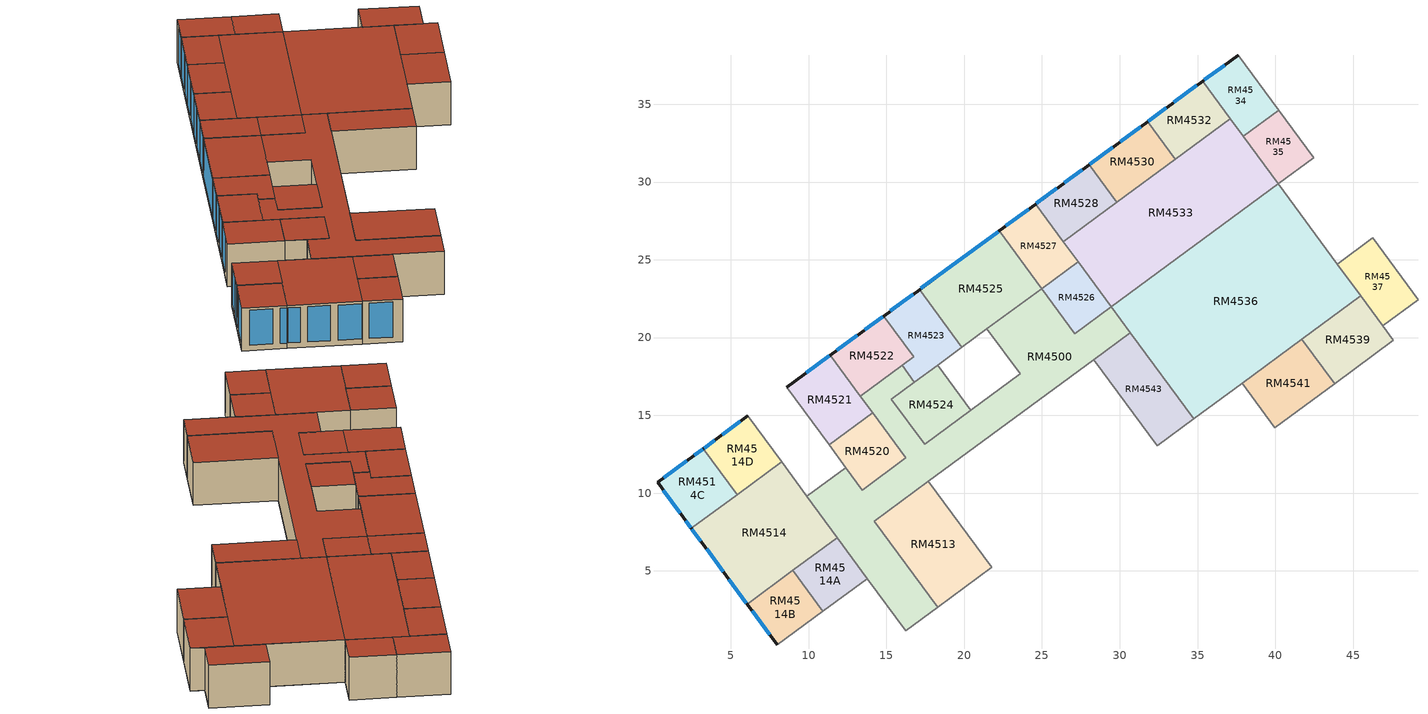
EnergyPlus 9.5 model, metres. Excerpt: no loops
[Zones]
RM4534
 floor adiabatic (SF2): 37.61,38.16 40.21,34.63 37.93,32.95 35.33,36.48 z0
 wall outside (EW2P78EX): 37.61,38.16 35.33,36.48 z0:3.96
 wall to RM4535 (P43PR40): 37.93,32.95 40.21,34.63 z0:3.96
 wall adiabatic (PS31): 40.21,34.63 37.61,38.16 z0:3.96
 wall to RM4533 (P43PR40): 37.11,34.06 37.93,32.95 z0:3.96
 wall to RM4532 (P43PR40): 35.33,36.48 37.11,34.06 z0:3.96
 window (GL1600): 36.73,37.52 35.45,36.57 z0.51:3.76
 roof outside (ACT1): 35.33,36.48 37.93,32.95 40.21,34.63 37.61,38.16 z3.96
RM4532
 floor adiabatic (SF2): 35.33,36.48 37.11,34.06 33.58,31.47 31.8,33.88 z0
 wall outside (EW2P78EX): 35.33,36.48 31.8,33.88 z0:3.96
 wall to RM4530 (P43PR40): 31.8,33.88 33.58,31.47 z0:3.96
 wall to RM4533 (P43PR40): 33.58,31.47 37.11,34.06 z0:3.96
 window (GL1825): 34.95,36.21 33.48,35.13 z0.51:3.76
 window (GL1425): 32.99,34.77 31.85,33.92 z0.51:3.76
 roof outside (ACT1): 31.8,33.88 33.58,31.47 37.11,34.06 35.33,36.48 z3.96
RM4530
 floor adiabatic (SF2): 31.8,33.88 33.58,31.47 29.81,28.69 28.03,31.11 z0
 wall outside (EW2P78EX): 31.8,33.88 28.03,31.11 z0:3.96
 wall to RM4528 (P43PR40): 28.03,31.11 29.81,28.69 z0:3.96
 wall to RM4533 (P63): 29.81,28.69 33.58,31.47 z0:3.96
 window (GL1625): 31.35,33.56 30.05,32.6 z0.51:3.76
 window (GL1825): 29.55,32.23 28.08,31.15 z0.51:3.76
 roof outside (ACT1): 28.03,31.11 29.81,28.69 33.58,31.47 31.8,33.88 z3.96
RM4528
 floor adiabatic (SF2): 28.03,31.11 29.81,28.69 26.37,26.16 24.59,28.58 z0
 wall outside (EW2P78EX): 28.03,31.11 24.59,28.58 z0:3.96
 wall to RM4527 (P43PR40): 24.59,28.58 26.37,26.16 z0:3.96
 wall to RM4533 (P43PR40): 26.37,26.16 29.81,28.69 z0:3.96
 window (GL1425): 27.59,30.79 26.45,29.95 z0.51:3.76
 window (GL1625): 25.95,29.59 24.65,28.62 z0.51:3.76
 roof outside (ACT1): 24.59,28.58 26.37,26.16 29.81,28.69 28.03,31.11 z3.96
RM4527
 floor adiabatic (SF2): 24.59,28.58 27.32,24.87 24.97,23.15 22.24,26.85 z0
 wall outside (EW2P78EX): 24.59,28.58 22.24,26.85 z0:3.96
 wall to RM4526 (P43PR40): 24.97,23.15 27.32,24.87 z0:3.96
 wall to RM4525 (P43PR40): 22.24,26.85 24.97,23.15 z0:3.96
 wall to RM4533 (P43PR40): 27.32,24.87 26.37,26.16 z0:3.96
 window (GL1825): 24.15,28.26 22.68,27.18 z0.51:3.76
 roof outside (ACT1): 22.24,26.85 24.97,23.15 27.32,24.87 24.59,28.58 z3.96
RM4525
 floor adiabatic (SF2): 22.24,26.85 24.97,23.15 19.85,19.38 17.13,23.09 z0
 wall outside (EW2P78EX): 22.24,26.85 17.13,23.09 z0:3.96
 wall to RM4523 (P43PR40): 17.13,23.09 19.85,19.38 z0:3.96
 wall to RM4500 (P43PR40): 21.46,20.56 24.97,23.15 z0:3.96
 wall adiabatic (F40CBR30): 19.85,19.38 21.46,20.56 z0:3.96
 window (GL1825): 22.19,26.82 17.22,23.15 z0.51:3.76
 roof outside (ACT1): 17.13,23.09 19.85,19.38 24.97,23.15 22.24,26.85 z3.96
RM4523
 floor adiabatic (SF2): 17.13,23.09 19.85,19.38 16.8,17.14 16,18.22 16.74,18.76 14.81,21.39 z0
 wall outside (EW2P78EX): 17.13,23.09 14.81,21.39 z0:3.96
 wall adiabatic (F40CBR30): 18.29,18.23 19.85,19.38 z0:3.96
 wall to RM4522 (P43PR40): 14.81,21.39 16.74,18.76 16,18.22 z0:3.96
 wall to RM4500 (P43PR40): 16,18.22 16.8,17.14 z0:3.96
 wall to RM4524 (P43PR40): 16.8,17.14 18.29,18.23 z0:3.96
 window (GL1825): 16.72,22.79 15.25,21.71 z0.51:3.76
 roof outside (ACT1): 14.81,21.39 16.74,18.76 16,18.22 16.8,17.14 19.85,19.38 17.13,23.09 z3.96
RM4522
 floor adiabatic (SF2): 14.81,21.39 16.74,18.76 13.32,16.24 11.39,18.87 z0
 wall outside (EW2P78EX): 14.81,21.39 11.39,18.87 z0:3.96
 wall to RM4521 (P43PR40): 11.39,18.87 13.32,16.24 z0:3.96
 wall to RM4500 (P43PR40): 13.32,16.24 16,18.22 z0:3.96
 window (GL1425): 14.76,21.35 13.62,20.51 z0.51:3.76
 window (GL1625): 13.12,20.14 11.82,19.18 z0.51:3.76
 roof outside (ACT1): 11.39,18.87 13.32,16.24 16.74,18.76 14.81,21.39 z3.96
RM4521
 floor adiabatic (SF2): 11.39,18.87 14.12,15.16 11.31,13.1 8.58,16.8 z0
 wall outside (EW2P78EX): 11.39,18.87 8.58,16.8 z0:3.96
 wall to RM4520 (P43PR40): 11.31,13.1 14.12,15.16 z0:3.96
 wall adiabatic (F40CBR30): 8.58,16.8 11.31,13.1 z0:3.96
 wall to RM4500 (P43PR40): 14.12,15.16 13.32,16.24 z0:3.96
 window (GL1825): 11.32,18.82 9.85,17.74 z0.51:3.76
 roof outside (ACT1): 8.58,16.8 11.31,13.1 14.12,15.16 11.39,18.87 z3.96
RM4514D
 floor adiabatic (SF2): 6.08,14.96 8.26,12 5.4,9.9 3.23,12.86 z0
 wall outside (EW2P78EX): 6.08,14.96 3.23,12.86 z0:3.96
 wall to RM4514C (P43PR40): 3.23,12.86 5.4,9.9 z0:3.96
 wall adiabatic (F10CBR40): 8.26,12 6.08,14.96 z0:3.96
 wall to RM4514 (P43PR40): 5.4,9.9 8.26,12 z0:3.96
 window (GL1425): 5.61,14.61 4.46,13.77 / 3.97,13.41 3.28,12.9 z0.51:3.76
 roof outside (ACT1): 3.23,12.86 5.4,9.9 8.26,12 6.08,14.96 z3.96
RM4514C
 floor adiabatic (SF2): 3.23,12.86 5.4,9.9 2.46,7.73 0.28,10.69 z0
 wall outside (EW2P78EX): 3.23,12.86 0.28,10.69 2.46,7.73 z0:3.96
 wall to RM4514 (P43PR40): 2.46,7.73 5.4,9.9 z0:3.96
 window (GL1425): 3.18,12.82 2.66,12.44 / 2.11,8.21 2.42,7.78 z0.51:3.76
 window (GL1825): 2.17,12.08 0.7,11 / 0.67,10.17 1.75,8.7 z0.51:3.76
 roof outside (ACT1): 0.28,10.69 2.46,7.73 5.4,9.9 3.23,12.86 z3.96
RM4514
 floor adiabatic (SF2): 8.26,12 11.84,7.14 6.04,2.87 2.46,7.73 z0
 wall outside (EW2P78EX): 2.46,7.73 6.04,2.87 z0:3.96
 wall to RM4514A (P43PR40): 8.99,5.03 11.84,7.14 z0:3.96
 wall adiabatic (F10CBR40): 9.88,9.79 8.26,12 z0:3.96
 wall to RM4500 (P43PR40): 11.84,7.14 9.88,9.79 z0:3.96
 wall to RM4514B (P43PR40): 6.04,2.87 8.99,5.03 z0:3.96
 window (GL1425): 2.5,7.68 3.07,6.9 z0.51:3.76
 window (GL1825): 3.43,6.41 4.52,4.94 / 4.88,4.45 6,2.92 z0.51:3.76
 roof outside (ACT1): 2.46,7.73 6.04,2.87 11.84,7.14 8.26,12 z3.96
RM4514B
 floor adiabatic (SF2): 8.99,5.03 10.92,2.41 7.97,0.24 6.04,2.87 z0
 wall outside (EW2P78EX): 6.04,2.87 7.97,0.24 z0:3.96
 wall to RM4514A (P43PR40): 10.92,2.41 8.99,5.03 z0:3.96
 wall adiabatic (P43PR40): 7.97,0.24 10.92,2.41 z0:3.96
 window (GL1825): 6.36,2.43 7.48,0.9 z0.51:3.76
 roof outside (ACT1): 6.04,2.87 7.97,0.24 10.92,2.41 8.99,5.03 z3.96
RM4514A
 floor adiabatic (SF2): 11.84,7.14 13.77,4.51 10.92,2.41 8.99,5.03 z0
 wall to RM4500 (P43PR40): 13.77,4.51 11.84,7.14 z0:3.96
 wall adiabatic (P43PR40): 10.92,2.41 13.77,4.51 z0:3.96
 roof outside (ACT1): 8.99,5.03 10.92,2.41 13.77,4.51 11.84,7.14 z3.96
RM4520
 floor adiabatic (SF2): 14.12,15.16 16.25,12.26 13.44,10.2 11.31,13.1 z0
 wall to RM4500 (P43PR40): 12.39,11.64 13.44,10.2 16.25,12.26 14.12,15.16 z0:3.96
 wall adiabatic (F40CBR30): 11.31,13.1 12.39,11.64 z0:3.96
 roof outside (ACT1): 11.31,13.1 13.44,10.2 16.25,12.26 14.12,15.16 z3.96
RM4524
 floor adiabatic (SF2): 18.29,18.23 20.42,15.33 17.45,13.15 15.32,16.04 z0
 wall to RM4500 (P43PR40): 16.8,17.14 15.32,16.04 17.45,13.15 20.42,15.33 z0:3.96
 wall adiabatic (F40CBR30): 20.42,15.33 18.29,18.23 z0:3.96
 roof outside (ACT1): 15.32,16.04 17.45,13.15 20.42,15.33 18.29,18.23 z3.96
RM4526
 floor adiabatic (SF2): 27.32,24.87 29.45,21.98 27.1,20.25 24.97,23.15 z0
 wall to RM4533 (P43PR40): 29.45,21.98 27.32,24.87 z0:3.96
 wall to RM4500 (P43PR40): 24.97,23.15 27.1,20.25 29.45,21.98 z0:3.96
 roof outside (ACT1): 24.97,23.15 27.1,20.25 29.45,21.98 27.32,24.87 z3.96
RM4535
 floor adiabatic (SF2): 40.21,34.63 42.46,31.56 40.18,29.88 37.93,32.95 z0
 wall to RM4533 (P43PR40): 37.93,32.95 40.18,29.88 z0:3.96
 wall adiabatic (F40CBR30): 40.18,29.88 42.46,31.56 z0:3.96
 wall adiabatic (PS31): 42.46,31.56 40.21,34.63 z0:3.96
 roof outside (ACT1): 37.93,32.95 40.18,29.88 42.46,31.56 40.21,34.63 z3.96
RM4533
 floor adiabatic (SF2): 37.11,34.06 40.18,29.88 29.45,21.98 26.37,26.16 z0
 wall to RM4536 (P43PR40): 29.45,21.98 40.18,29.88 z0:3.96
 roof outside (ACT1): 26.37,26.16 29.45,21.98 40.18,29.88 37.11,34.06 z3.96
RM4537
 floor adiabatic (SF2): 46.26,26.4 49.17,22.44 46.89,20.76 43.98,24.72 z0
 wall adiabatic (PS31): 46.89,20.76 49.17,22.44 46.26,26.4 z0:3.96
 wall adiabatic (F40CBR30): 46.26,26.4 43.98,24.72 z0:3.96
 wall to RM4536 (P43PR40): 43.98,24.72 45.49,22.67 z0:3.96
 wall to RM4539 (P43PR40): 45.49,22.67 46.89,20.76 z0:3.96
 roof outside (ACT1): 43.98,24.72 46.89,20.76 49.17,22.44 46.26,26.4 z3.96
RM4536
 floor adiabatic (SF2): 40.18,29.88 45.49,22.67 34.75,14.77 29.45,21.98 z0
 wall adiabatic (PS31): 34.75,14.77 37.86,17.06 z0:3.96
 wall to RM4500 (P43PR40): 29.45,21.98 30.67,20.31 z0:3.96
 wall to RM4543 (P43PR40): 30.67,20.31 34.75,14.77 z0:3.96
 wall to RM4541 (P43PR40): 37.86,17.06 41.71,19.89 z0:3.96
 wall to RM4539 (P43PR40): 41.71,19.89 45.49,22.67 z0:3.96
 wall adiabatic (F10CBR40): 43.98,24.72 40.18,29.88 z0:3.96
 roof outside (ACT1): 29.45,21.98 34.75,14.77 45.49,22.67 40.18,29.88 z3.96
RM4539
 floor adiabatic (SF2): 45.49,22.67 47.59,19.81 43.81,17.03 41.71,19.89 z0
 wall adiabatic (PS31): 43.81,17.03 47.59,19.81 46.89,20.76 z0:3.96
 wall to RM4541 (P43PR40): 41.71,19.89 43.81,17.03 z0:3.96
 roof outside (ACT1): 41.71,19.89 43.81,17.03 47.59,19.81 45.49,22.67 z3.96
RM4541
 floor adiabatic (SF2): 41.71,19.89 43.81,17.03 39.97,14.2 37.86,17.06 z0
 wall adiabatic (PS31): 37.86,17.06 39.97,14.2 43.81,17.03 z0:3.96
 roof outside (ACT1): 37.86,17.06 39.97,14.2 43.81,17.03 41.71,19.89 z3.96
RM4543
 floor adiabatic (SF2): 30.67,20.31 34.75,14.77 32.4,13.05 28.33,18.58 z0
 wall adiabatic (PS31): 32.4,13.05 34.75,14.77 z0:3.96
 wall adiabatic (P43PR40): 28.33,18.58 32.4,13.05 z0:3.96
 wall to RM4500 (P43PR40): 30.67,20.31 28.33,18.58 z0:3.96
 roof outside (ACT1): 28.33,18.58 32.4,13.05 34.75,14.77 30.67,20.31 z3.96
RM4513
 floor adiabatic (SF2): 17.7,10.76 21.77,5.22 18.3,2.67 14.23,8.2 z0
 wall adiabatic (P43PR40): 21.77,5.22 17.7,10.76 z0:3.96
 wall to RM4500 (P43PR40): 17.7,10.76 14.23,8.2 18.3,2.67 z0:3.96
 wall adiabatic (PS31): 18.3,2.67 21.77,5.22 z0:3.96
 roof outside (ACT1): 14.23,8.2 18.3,2.67 21.77,5.22 17.7,10.76 z3.96
RM4500
 floor adiabatic (SF2): 29.45,21.98 30.67,20.31 14.23,8.2 18.3,2.67 16.24,1.15 9.88,9.79 12.39,11.64 13.44,10.2 16.25,12.26 13.32,16.24 16,18.22 16.8,17.14 15.32,16.04 17.45,13.15 23.59,17.67 21.46,20.56 24.97,23.15 27.1,20.25 z0
 wall adiabatic (P43PR40): 17.7,10.76 28.33,18.58 / 13.77,4.51 16.24,1.15 18.3,2.67 z0:3.96
 wall adiabatic (F40CBR30): 21.46,20.56 23.59,17.67 20.42,15.33 z0:3.96
 wall adiabatic (F10CBR40): 12.39,11.64 9.88,9.79 z0:3.96
 roof outside (ACT1): 13.32,16.24 16.25,12.26 13.44,10.2 12.39,11.64 9.88,9.79 16.24,1.15 18.3,2.67 14.23,8.2 30.67,20.31 29.45,21.98 27.1,20.25 24.97,23.15 21.46,20.56 23.59,17.67 17.45,13.15 15.32,16.04 16.8,17.14 16,18.22 z3.96
[Building]
topfloor: North Axis {deg}=0; Terrain=City; Loads Convergence Tolerance Value {W}=0.04; Temperature Convergence Tolerance Value {deltaC}=0.4; Solar Distribution=FullInteriorAndExteriorWithReflections; Maximum Number of Warmup Days=25
[SizingPeriod:WeatherFileDays] Begin Day of Month=1; End Day of Month=30; Day of Week for Start Day=Monday; Use Weather File Daylight Saving Period=Yes; Use Weather File Rain and Snow Indicators=Yes
Name | Begin Month | End Month
Cooling | 7 | 7
Heating | 1 | 1
[Site:GroundReflectance]
0.6, 0.6, 0.5, 0.3, 0.3, 0.3, 0.3, 0.3, 0.3, 0.3, 0.3, 0.5
[Material]
Name | Roughness | Thickness {m} | Conductivity {W/m-K} | Density {kg/m3} | Specific Heat {J/kg-K}
150mm rigid insulation | MediumSmooth | 0.15 | 0.03 | 43 | 1210
175mm semi-rigid insulation | MediumRough | 0.175 | 0.034 | 100 | 1030
92mm insulated cavity | Rough | 0.092 | 0.03841 | 45 | 1030
102mm insulated cavity | Rough | 0.102 | 0.03847 | 45 | 1030
152mm insulated cavity | Rough | 0.152 | 0.03853 | 45 | 1030
16mm gypsum board | MediumSmooth | 0.016 | 0.16 | 800 | 1090
25mm gypsum panel | MediumSmooth | 0.0254 | 0.16 | 800 | 1090
16mm sheathing board | MediumSmooth | 0.016 | 0.07 | 653 | 700
6mm overlay board | MediumRough | 0.006 | 0.75 | 2322 | 900
90mm gravel ballast | VeryRough | 0.09 | 0.7 | 1460 | 920
190mm CMU | MediumRough | 0.19 | 1.11 | 1520 | 840
225mm precast panel | MediumRough | 0.225 | 1.11 | 800 | 920
165mm concrete deck | MediumSmooth | 0.165 | 1.95 | 2240 | 900
19mm acoustic panel | MediumRough | 0.019 | 0.06 | 368 | 590
Low-pile carpet | Rough | 0.005 | 0.056 | 345 | 1700
[Material:AirGap]
Name | Thermal Resistance {m2-K/W}
679mm ceiling air space resistance | 0.64
Sub 50mm wall air space resistance | 0.17
Super 50mm wall air space resistance | 0.21
[WindowMaterial:SimpleGlazingSystem] Solar Heat Gain Coefficient=0.241; Visible Transmittance=0.362
Name | U-Factor {W/m2-K}
GL1600 | 1.671
GL1825 | 1.618
GL1425 | 1.722
GL1625 | 1.664
[Construction]
GL1425: GL1425
GL1600: GL1600
GL1625: GL1625
GL1825: GL1825
ACT1: 90mm gravel ballast, 6mm overlay board, 150mm rigid insulation, 16mm sheathing board, 679mm ceiling air space resistance, 19mm acoustic panel
SF2: 165mm concrete deck, Low-pile carpet
EW2P78EX: 225mm precast panel, Sub 50mm wall air space resistance, 175mm semi-rigid insulation, 16mm sheathing board, Super 50mm wall air space resistance, 16mm gypsum board
P43PR40: 16mm gypsum board, 92mm insulated cavity, 16mm gypsum board
P63: 16mm gypsum board, 152mm insulated cavity, 16mm gypsum board
PS31: 25mm gypsum panel, 102mm insulated cavity, 16mm gypsum board, 16mm gypsum board, 16mm gypsum board
F40CBR30: 190mm CMU, Super 50mm wall air space resistance, 16mm gypsum board
F10CBR40: 190mm CMU, Sub 50mm wall air space resistance, 16mm gypsum board
[Zone] Multiplier=1
RM4534; RM4532; RM4530; RM4528; RM4527; RM4525; RM4523; RM4522; RM4521; RM4514D; RM4514C; RM4514; RM4514B; RM4514A; RM4520; RM4524; RM4526; RM4535; RM4533; RM4537; RM4536; RM4539; RM4541; RM4543; RM4513; RM4500
[ZoneList]
wakeZones: RM4534, RM4532, RM4530, RM4528, RM4527, RM4525, RM4523, RM4522, RM4521, RM4514D, RM4514C, RM4514, RM4514B, RM4514A, RM4520, RM4524, RM4526, RM4535, RM4539, RM4541, RM4543, RM4513
[People] Number of People Calculation Method=People; Fraction Radiant=0.3; Sensible Heat Fraction=autocalculate; Activity Level Schedule=Office Activity Schedule; Carbon Dioxide Generation Rate {m3/s-W}=3.82e-08; Enable ASHRAE 55 Comfort Warnings=No; Mean Radiant Temperature Calculation Type=ZoneAveraged; Clothing Insulation Calculation Method=ClothingInsulationSchedule
Name | Zone or ZoneList | Number of People Schedule | Number of People
People RM4534 | RM4534 | occSch RM4534 | 1
People RM4532 | RM4532 | occSch RM4532 | 1
People RM4530 | RM4530 | occSch RM4530 | 1
People RM4528 | RM4528 | occSch RM4528 | 1
People RM4527 | RM4527 | occSch RM4527 | 1
People RM4525 | RM4525 | occSch RM4525 | 4
People RM4523 | RM4523 | occSch RM4523 | 1
People RM4522 | RM4522 | occSch RM4522 | 1
People RM4521 | RM4521 | occSch RM4521 | 1
People RM4514D | RM4514D | occSch RM4514D | 1
People RM4514C | RM4514C | occSch RM4514C | 1
People RM4514 | RM4514 | occSch RM4514 | 4
People RM4514B | RM4514B | occSch RM4514B | 1
People RM4514A | RM4514A | occSch RM4514A | 1
People RM4520 | RM4520 | occSch RM4520 | 1
People RM4524 | RM4524 | occSch RM4524 | 1
People RM4526 | RM4526 | occSch RM4526 | 1
People RM4535 | RM4535 | occSch RM4535 | 1
People RM4533 | RM4533 | occSch RM4533 | 3
People RM4537 | RM4537 | occSch RM4537 | 4
People RM4536 | RM4536 | occSch RM4536 | 8
People RM4539 | RM4539 | occSch RM4539 | 4
People RM4541 | RM4541 | occSch RM4541 | 4
People RM4543 | RM4543 | occSch RM4543 | 2
People RM4513 | RM4513 | occSch RM4513 | 2
People RM4500 | RM4500 | occSch RM4500 | 0
[Lights] Design Level Calculation Method=Watts/Area; Watts per Zone Floor Area {W/m2}=8; Fraction Replaceable=1; Return Air Fraction Calculated from Plenum Temperature=No
Name | Zone or ZoneList | Schedule
Lights RM4534 | RM4534 | lightSchRM4534
Lights RM4532 | RM4532 | lightSchRM4532
Lights RM4530 | RM4530 | lightSchRM4530
Lights RM4528 | RM4528 | lightSchRM4528
Lights RM4527 | RM4527 | lightSchRM4527
Lights RM4525 | RM4525 | lightSchRM4525
Lights RM4523 | RM4523 | lightSchRM4523
Lights RM4522 | RM4522 | lightSchRM4522
Lights RM4521 | RM4521 | lightSchRM4521
Lights RM4514D | RM4514D | lightSchRM4514D
Lights RM4514C | RM4514C | lightSchRM4514C
Lights RM4514 | RM4514 | lightSchRM4514
Lights RM4514B | RM4514B | lightSchRM4514B
Lights RM4514A | RM4514A | lightSchRM4514A
Lights RM4520 | RM4520 | lightSchRM4520
Lights RM4524 | RM4524 | lightSchRM4524
Lights RM4526 | RM4526 | lightSchRM4526
Lights RM4535 | RM4535 | lightSchRM4535
Lights RM4533 | RM4533 | lightSchRM4533
Lights RM4537 | RM4537 | lightSchRM4537
Lights RM4536 | RM4536 | lightSchRM4536
Lights RM4539 | RM4539 | lightSchRM4539
Lights RM4541 | RM4541 | lightSchRM4541
Lights RM4543 | RM4543 | lightSchRM4543
Lights RM4513 | RM4513 | lightSchRM4513
Lights RM4500 | RM4500 | lightSchRM4500
[ElectricEquipment] Design Level Calculation Method=EquipmentLevel; Design Level {W}=100
Name | Zone or ZoneList | Schedule
Equipment RM4534 | RM4534 | plugSchRM4534
Equipment RM4532 | RM4532 | plugSchRM4532
Equipment RM4530 | RM4530 | plugSchRM4530
Equipment RM4528 | RM4528 | plugSchRM4528
Equipment RM4527 | RM4527 | plugSchRM4527
Equipment RM4525 | RM4525 | plugSchRM4525
Equipment RM4523 | RM4523 | plugSchRM4523
Equipment RM4522 | RM4522 | plugSchRM4522
Equipment RM4521 | RM4521 | plugSchRM4521
Equipment RM4514D | RM4514D | plugSchRM4514D
Equipment RM4514C | RM4514C | plugSchRM4514C
Equipment RM4514 | RM4514 | plugSchRM4514
Equipment RM4514B | RM4514B | plugSchRM4514B
Equipment RM4514A | RM4514A | plugSchRM4514A
Equipment RM4520 | RM4520 | plugSchRM4520
Equipment RM4524 | RM4524 | plugSchRM4524
Equipment RM4526 | RM4526 | plugSchRM4526
Equipment RM4535 | RM4535 | plugSchRM4535
Equipment RM4533 | RM4533 | plugSchRM4533
Equipment RM4537 | RM4537 | plugSchRM4537
Equipment RM4536 | RM4536 | plugSchRM4536
Equipment RM4539 | RM4539 | plugSchRM4539
Equipment RM4541 | RM4541 | plugSchRM4541
Equipment RM4543 | RM4543 | plugSchRM4543
Equipment RM4513 | RM4513 | plugSchRM4513
Equipment RM4500 | RM4500 | plugSchRM4500
[EnergyManagementSystem:Sensor] Output:Variable or Output:Meter=Schedule Value
Name | Output:Variable or Output:Meter Index Key
handleRM4534cReq | cReqRM4534
handleRM4532cReq | cReqRM4532
handleRM4530cReq | cReqRM4530
handleRM4528cReq | cReqRM4528
handleRM4527cReq | cReqRM4527
handleRM4525cReq | cReqRM4525
handleRM4523cReq | cReqRM4523
handleRM4522cReq | cReqRM4522
handleRM4521cReq | cReqRM4521
handleRM4514DcReq | cReqRM4514D
handleRM4514CcReq | cReqRM4514C
handleRM4514cReq | cReqRM4514
handleRM4514BcReq | cReqRM4514B
handleRM4514AcReq | cReqRM4514A
handleRM4520cReq | cReqRM4520
handleRM4524cReq | cReqRM4524
handleRM4526cReq | cReqRM4526
handleRM4535cReq | cReqRM4535
handleRM4533cReq | cReqRM4533
handleRM4537cReq | cReqRM4537
handleRM4536cReq | cReqRM4536
handleRM4539cReq | cReqRM4539
handleRM4541cReq | cReqRM4541
handleRM4543cReq | cReqRM4543
handleRM4513cReq | cReqRM4513
handleRM4500cReq | cReqRM4500
handleRM4534im | imRM4534
handleRM4532im | imRM4532
handleRM4530im | imRM4530
handleRM4528im | imRM4528
handleRM4527im | imRM4527
handleRM4525im | imRM4525
handleRM4523im | imRM4523
handleRM4522im | imRM4522
handleRM4521im | imRM4521
handleRM4514Dim | imRM4514D
handleRM4514Cim | imRM4514C
handleRM4514im | imRM4514
handleRM4514Bim | imRM4514B
handleRM4514Aim | imRM4514A
handleRM4520im | imRM4520
handleRM4524im | imRM4524
handleRM4526im | imRM4526
handleRM4535im | imRM4535
handleRM4533im | imRM4533
handleRM4537im | imRM4537
handleRM4536im | imRM4536
handleRM4539im | imRM4539
handleRM4541im | imRM4541
handleRM4543im | imRM4543
handleRM4513im | imRM4513
handleRM4500im | imRM4500
handleoaMinFrac | oaMinFrac
handleRM4534dcv | dcvRM4534
handleRM4532dcv | dcvRM4532
handleRM4530dcv | dcvRM4530
handleRM4528dcv | dcvRM4528
handleRM4527dcv | dcvRM4527
handleRM4525dcv | dcvRM4525
handleRM4523dcv | dcvRM4523
handleRM4522dcv | dcvRM4522
handleRM4521dcv | dcvRM4521
handleRM4514Ddcv | dcvRM4514D
handleRM4514Cdcv | dcvRM4514C
handleRM4514dcv | dcvRM4514
handleRM4514Bdcv | dcvRM4514B
handleRM4514Adcv | dcvRM4514A
handleRM4520dcv | dcvRM4520
handleRM4524dcv | dcvRM4524
handleRM4526dcv | dcvRM4526
handleRM4535dcv | dcvRM4535
handleRM4533dcv | dcvRM4533
handleRM4537dcv | dcvRM4537
handleRM4536dcv | dcvRM4536
handleRM4539dcv | dcvRM4539
handleRM4541dcv | dcvRM4541
handleRM4543dcv | dcvRM4543
handleRM4513dcv | dcvRM4513
handleRM4500dcv | dcvRM4500
[EnergyManagementSystem:Actuator] Actuated Component Type=Schedule:Constant; Actuated Component Control Type=Schedule Value
Name | Actuated Component Unique
ahuAvail | ahuAvail
heatAvail | heatAvail
coolAvail | coolAvail
tSetHtg | tSetHtg
tSetClg | tSetClg
lightSchRM4534 | lightSchRM4534
lightSchRM4532 | lightSchRM4532
lightSchRM4530 | lightSchRM4530
lightSchRM4528 | lightSchRM4528
lightSchRM4527 | lightSchRM4527
lightSchRM4525 | lightSchRM4525
lightSchRM4523 | lightSchRM4523
lightSchRM4522 | lightSchRM4522
lightSchRM4521 | lightSchRM4521
lightSchRM4514D | lightSchRM4514D
lightSchRM4514C | lightSchRM4514C
lightSchRM4514 | lightSchRM4514
lightSchRM4514B | lightSchRM4514B
lightSchRM4514A | lightSchRM4514A
lightSchRM4520 | lightSchRM4520
lightSchRM4524 | lightSchRM4524
lightSchRM4526 | lightSchRM4526
lightSchRM4535 | lightSchRM4535
lightSchRM4533 | lightSchRM4533
lightSchRM4537 | lightSchRM4537
lightSchRM4536 | lightSchRM4536
lightSchRM4539 | lightSchRM4539
lightSchRM4541 | lightSchRM4541
lightSchRM4513 | lightSchRM4513
lightSchRM4500 | lightSchRM4500
plugSchRM4534 | plugSchRM4534
plugSchRM4532 | plugSchRM4532
plugSchRM4530 | plugSchRM4530
plugSchRM4528 | plugSchRM4528
plugSchRM4527 | plugSchRM4527
plugSchRM4525 | plugSchRM4525
plugSchRM4523 | plugSchRM4523
plugSchRM4522 | plugSchRM4522
plugSchRM4521 | plugSchRM4521
plugSchRM4514D | plugSchRM4514D
plugSchRM4514C | plugSchRM4514C
plugSchRM4514 | plugSchRM4514
plugSchRM4514B | plugSchRM4514B
plugSchRM4514A | plugSchRM4514A
plugSchRM4520 | plugSchRM4520
plugSchRM4524 | plugSchRM4524
plugSchRM4526 | plugSchRM4526
plugSchRM4535 | plugSchRM4535
plugSchRM4533 | plugSchRM4533
plugSchRM4537 | plugSchRM4537
plugSchRM4536 | plugSchRM4536
plugSchRM4539 | plugSchRM4539
plugSchRM4541 | plugSchRM4541
plugSchRM4543 | plugSchRM4543
plugSchRM4513 | plugSchRM4513
plugSchRM4500 | plugSchRM4500
CrzRM4534 | CrzRM4534
CrzRM4532 | CrzRM4532
CrzRM4530 | CrzRM4530
CrzRM4528 | CrzRM4528
CrzRM4527 | CrzRM4527
CrzRM4525 | CrzRM4525
CrzRM4523 | CrzRM4523
CrzRM4522 | CrzRM4522
CrzRM4521 | CrzRM4521
CrzRM4514D | CrzRM4514D
CrzRM4514C | CrzRM4514C
CrzRM4514 | CrzRM4514
CrzRM4514B | CrzRM4514B
CrzRM4514A | CrzRM4514A
CrzRM4520 | CrzRM4520
CrzRM4524 | CrzRM4524
CrzRM4526 | CrzRM4526
CrzRM4535 | CrzRM4535
CrzRM4533 | CrzRM4533
CrzRM4537 | CrzRM4537
CrzRM4536 | CrzRM4536
CrzRM4539 | CrzRM4539
CrzRM4541 | CrzRM4541
CrzRM4543 | CrzRM4543
CrzRM4513 | CrzRM4513
CrzRM4500 | CrzRM4500
cReqRM4534 | cReqRM4534
cReqRM4532 | cReqRM4532
cReqRM4530 | cReqRM4530
cReqRM4528 | cReqRM4528
cReqRM4527 | cReqRM4527
cReqRM4525 | cReqRM4525
cReqRM4523 | cReqRM4523
cReqRM4522 | cReqRM4522
cReqRM4521 | cReqRM4521
cReqRM4514D | cReqRM4514D
cReqRM4514C | cReqRM4514C
cReqRM4514 | cReqRM4514
cReqRM4514B | cReqRM4514B
cReqRM4514A | cReqRM4514A
cReqRM4520 | cReqRM4520
cReqRM4524 | cReqRM4524
cReqRM4526 | cReqRM4526
cReqRM4535 | cReqRM4535
cReqRM4533 | cReqRM4533
cReqRM4537 | cReqRM4537
cReqRM4536 | cReqRM4536
cReqRM4539 | cReqRM4539
cReqRM4541 | cReqRM4541
cReqRM4543 | cReqRM4543
cReqRM4513 | cReqRM4513
cReqRM4500 | cReqRM4500
imRM4534 | imRM4534
imRM4532 | imRM4532
imRM4530 | imRM4530
imRM4528 | imRM4528
imRM4527 | imRM4527
imRM4525 | imRM4525
imRM4523 | imRM4523
imRM4522 | imRM4522
imRM4521 | imRM4521
imRM4514D | imRM4514D
imRM4514C | imRM4514C
imRM4514 | imRM4514
imRM4514B | imRM4514B
imRM4514A | imRM4514A
imRM4520 | imRM4520
imRM4524 | imRM4524
imRM4526 | imRM4526
imRM4535 | imRM4535
imRM4533 | imRM4533
imRM4537 | imRM4537
imRM4536 | imRM4536
imRM4539 | imRM4539
imRM4541 | imRM4541
imRM4543 | imRM4543
imRM4513 | imRM4513
imRM4500 | imRM4500
totReqAHU | totReqAHU
oaMinFrac | oaMinFrac
dcvRM4534 | dcvRM4534
dcvRM4532 | dcvRM4532
dcvRM4530 | dcvRM4530
dcvRM4528 | dcvRM4528
dcvRM4527 | dcvRM4527
dcvRM4525 | dcvRM4525
dcvRM4523 | dcvRM4523
dcvRM4522 | dcvRM4522
dcvRM4521 | dcvRM4521
dcvRM4514D | dcvRM4514D
dcvRM4514C | dcvRM4514C
dcvRM4514 | dcvRM4514
dcvRM4514B | dcvRM4514B
dcvRM4514A | dcvRM4514A
dcvRM4520 | dcvRM4520
dcvRM4524 | dcvRM4524
dcvRM4526 | dcvRM4526
dcvRM4535 | dcvRM4535
dcvRM4533 | dcvRM4533
dcvRM4537 | dcvRM4537
dcvRM4536 | dcvRM4536
dcvRM4539 | dcvRM4539
dcvRM4541 | dcvRM4541
dcvRM4543 | dcvRM4543
dcvRM4513 | dcvRM4513
dcvRM4500 | dcvRM4500
[EnergyManagementSystem:ProgramCallingManager]
ScheduleGenerator: BeginTimestepBeforePredictor; ahuAvailPG; heatCoolAvailPG; lightPlugPG; CrzPG; imPG; TrimResPG; oaMinFracPG
[EnergyManagementSystem:Program]
ahuAvailPG: if dayOfYear == holiday; set ahuAvail = 0; set tSetHtg = 15; set tSetClg = 30; elseif dayOfWeek > 1 && dayOfWeek < 7; if currentTime >= 6 && currentTime < 19; set ahuAvail = 1; set tSetHtg = 22; set tSetClg = 23.5; else; set ahuAvail = 0; set tSetHtg = 15; set tSetClg = 30; endif; elseif dayOfWeek == 1 || dayOfWeek == 7; if currentTime >= 6 && currentTime < 19; set ahuAvail = 1; set tSetHtg = 22; set tSetClg = 23.5; else; set ahuAvail = 0; set tSetHtg = 15; set tSetClg = 30; endif; endif
heatCoolAvailPG: if month >= 5 && month <= 9; set coolAvail = 1; set heatAvail = 0; else; set coolAvail = 0; set heatAvail = 1; endif
imPG: if dayOfWeek ==1 && Hour == 0 && Minute == 15; set im = handleRM4534im; set cReq = cReqRM4534; run imFun; set imRM4534 = im; set cReqRM4534 = cReq; set im = handleRM4532im; set cReq = cReqRM4532; run imFun; set imRM4532 = im; set cReqRM4532 = cReq; set im = handleRM4530im; set cReq = cReqRM4530; run imFun; set imRM4530 = im; set cReqRM4530 = cReq; set im = handleRM4528im; set cReq = cReqRM4528; run imFun; set imRM4528 = im; set cReqRM4528 = cReq; set im = handleRM4527im; set cReq = cReqRM4527; run imFun; set imRM4527 = im; set cReqRM4527 = cReq; set im = handleRM4525im; set cReq = cReqRM4525; run imFun; set imRM4525 = im; set cReqRM4525 = cReq; set im = handleRM4523im; set cReq = cReqRM4523; run imFun; set imRM4523 = im; set cReqRM4523 = cReq; set im = handleRM4522im; set cReq = cReqRM4522; run imFun; set imRM4522 = im; set cReqRM4522 = cReq; set im = handleRM4521im; set cReq = cReqRM4521; run imFun; set imRM4521 = im; set cReqRM4521 = cReq; set im = handleRM4514Dim; set cReq = cReqRM4514D; run imFun; set imRM4514D = im; set cReqRM4514D = cReq; set im = handleRM4514Cim; set cReq = cReqRM4514C; run imFun; set imRM4514C = im; set cReqRM4514C = cReq; set im = handleRM4514im; set cReq = cReqRM4514; run imFun; set imRM4514 = im; set cReqRM4514 = cReq; set im = handleRM4514Bim; set cReq = cReqRM4514B; run imFun; set imRM4514B = im; set cReqRM4514B = cReq; set im = handleRM4514Aim; set cReq = cReqRM4514A; run imFun; set imRM4514A = im; set cReqRM4514A = cReq; set im = handleRM4520im; set cReq = cReqRM4520; run imFun; set imRM4520 = im; set cReqRM4520 = cReq; set im = handleRM4524im; set cReq = cReqRM4524; run imFun; set imRM4524 = im; set cReqRM4524 = cReq; set im = handleRM4526im; set cReq = cReqRM4526; run imFun; set imRM4526 = im; set cReqRM4526 = cReq; set im = handleRM4535im; set cReq = cReqRM4535; run imFun; set imRM4535 = im; set cReqRM4535 = cReq; set im = handleRM4533im; set cReq = cReqRM4533; run imFun; set imRM4533 = im; set cReqRM4533 = cReq; set im = handleRM4537im; set cReq = cReqRM4537; run imFun; set imRM4537 = im; set cReqRM4537 = cReq; set im = handleRM4536im; set cReq = cReqRM4536; run imFun; set imRM4536 = im; set cReqRM4536 = cReq; set im = handleRM4539im; set cReq = cReqRM4539; run imFun; set imRM4539 = im; set cReqRM4539 = cReq; set im = handleRM4541im; set cReq = cReqRM4541; run imFun; set imRM4541 = im; set cReqRM4541 = cReq; set im = handleRM4543im; set cReq = cReqRM4543; run imFun; set imRM4543 = im; set cReqRM4543 = cReq; set im = handleRM4513im; set cReq = cReqRM4513; run imFun; set imRM4513 = im; set cReqRM4513 = cReq; set im = handleRM4500im; set cReq = cReqRM4500; run imFun; set imRM4500 = im; set cReqRM4500 = cReq; endif
TrimResPG: set totReqAHU = 0; if ahuAvail == 1; if currentTime >= 6.25; set SPtrim = 0.05; set SPres = 0.1; set SPresmax = 0.5; set SPmax = 1; set cReq = handleRM4534cReq; set Crz = CrzRM4534; set dcv = handleRM4534dcv; set co2 = co2RM4534; set occ = occRM4534; set SPmin = 0.05819; run TrimResFun_3; set dcvRM4534 = dcv; set cReqRM4534 = cReq + (imRM4534*requests)/4; set totReqAHU = totReqAHU + (imRM4534*requests)/4; set cReq = handleRM4532cReq; set Crz = CrzRM4532; set dcv = handleRM4532dcv; set co2 = co2RM4532; set occ = occRM4532; set SPmin = 0.03793; run TrimResFun_3; set dcvRM4532 = dcv; set cReqRM4532 = cReq + (imRM4532*requests)/4; set totReqAHU = totReqAHU + (imRM4532*requests)/4; set cReq = handleRM4530cReq; set Crz = CrzRM4530; set dcv = handleRM4530dcv; set co2 = co2RM4530; set occ = occRM4530; set SPmin = 0.03950; run TrimResFun_3; set dcvRM4530 = dcv; set cReqRM4530 = cReq + (imRM4530*requests)/4; set totReqAHU = totReqAHU + (imRM4530*requests)/4; set cReq = handleRM4528cReq; set Crz = CrzRM4528; set dcv = handleRM4528dcv; set co2 = co2RM4528; set occ = occRM4528; set SPmin = 0.03733; run TrimResFun_3; set dcvRM4528 = dcv; set cReqRM4528 = cReq + (imRM4528*requests)/4; set totReqAHU = totReqAHU + (imRM4528*requests)/4; set cReq = handleRM4527cReq; set Crz = CrzRM4527; set dcv = handleRM4527dcv; set co2 = co2RM4527; set occ = occRM4527; set SPmin = 0.06093; run TrimResFun_3; set dcvRM4527 = dcv; set cReqRM4527 = cReq + (imRM4527*requests)/4; set totReqAHU = totReqAHU + (imRM4527*requests)/4; set cReq = handleRM4525cReq; set Crz = CrzRM4525; set dcv = handleRM4525dcv; set co2 = co2RM4525; set occ = occRM4525; set SPmin = 0.09830; run TrimResFun_3; set dcvRM4525 = dcv; set cReqRM4525 = cReq + (imRM4525*requests)/4; set totReqAHU = totReqAHU + (imRM4525*requests)/4; set cReq = handleRM4523cReq; set Crz = CrzRM4523; set dcv = handleRM4523dcv; set co2 = co2RM4523; set occ = occRM4523; set SPmin = 0.06448; run TrimResFun_3; set dcvRM4523 = dcv; set cReqRM4523 = cReq + (imRM4523*requests)/4; set totReqAHU = totReqAHU + (imRM4523*requests)/4; set cReq = handleRM4522cReq; set Crz = CrzRM4522; set dcv = handleRM4522dcv; set co2 = co2RM4522; set occ = occRM4522; set SPmin = 0.03915; run TrimResFun_3; set dcvRM4522 = dcv; set cReqRM4522 = cReq + (imRM4522*requests)/4; set totReqAHU = totReqAHU + (imRM4522*requests)/4; set cReq = handleRM4521cReq; set Crz = CrzRM4521; set dcv = handleRM4521dcv; set co2 = co2RM4521; set occ = occRM4521; set SPmin = 0.06892; run TrimResFun_3; set dcvRM4521 = dcv; set cReqRM4521 = cReq + (imRM4521*requests)/4; set totReqAHU = totReqAHU + (imRM4521*requests)/4; set cReq = handleRM4514DcReq; set Crz = CrzRM4514D; set dcv = handleRM4514Ddcv; set co2 = co2RM4514D; set occ = occRM4514D; set SPmin = 0.03768; run TrimResFun_3; set dcvRM4514D = dcv; set cReqRM4514D = cReq + (imRM4514D*requests)/4; set totReqAHU = totReqAHU + (imRM4514D*requests)/4; set cReq = handleRM4514CcReq; set Crz = CrzRM4514C; set dcv = handleRM4514Cdcv; set co2 = co2RM4514C; set occ = occRM4514C; set SPmin = 0.03080; run TrimResFun_3; set dcvRM4514C = dcv; set cReqRM4514C = cReq + (imRM4514C*requests)/4; set totReqAHU = totReqAHU + (imRM4514C*requests)/4; set cReq = handleRM4514cReq; set Crz = CrzRM4514; set dcv = handleRM4514dcv; set co2 = co2RM4514; set occ = occRM4514; set SPmin = 0.04942; run TrimResFun_3; set dcvRM4514 = dcv; set cReqRM4514 = cReq + (imRM4514*requests)/4; set totReqAHU = totReqAHU + (imRM4514*requests)/4; set cReq = handleRM4514BcReq; set Crz = CrzRM4514B; set dcv = handleRM4514Bdcv; set co2 = co2RM4514B; set occ = occRM4514B; set SPmin = 0.03572; run TrimResFun_3; set dcvRM4514B = dcv; set cReqRM4514B = cReq + (imRM4514B*requests)/4; set totReqAHU = totReqAHU + (imRM4514B*requests)/4; set cReq = handleRM4514AcReq; set Crz = CrzRM4514A; set dcv = handleRM4514Adcv; set co2 = co2RM4514A; set occ = occRM4514A; set SPmin = 0.09468; run TrimResFun_3; set dcvRM4514A = dcv; set cReqRM4514A = cReq + (imRM4514A*requests)/4; set totReqAHU = totReqAHU + (imRM4514A*requests)/4; set cReq = handleRM4520cReq; set Crz = CrzRM4520; set dcv = handleRM4520dcv; set co2 = co2RM4520; set occ = occRM4520; set SPmin = 0.09925; run TrimResFun_3; set dcvRM4520 = dcv; set cReqRM4520 = cReq + (imRM4520*requests)/4; set totReqAHU = totReqAHU + (imRM4520*requests)/4; set cReq = handleRM4524cReq; set Crz = CrzRM4524; set dcv = handleRM4524dcv; set co2 = co2RM4524; set occ = occRM4524; set SPmin = 0.06108; run TrimResFun_3; set dcvRM4524 = dcv; set cReqRM4524 = cReq + (imRM4524*requests)/4; set totReqAHU = totReqAHU + (imRM4524*requests)/4; set cReq = handleRM4526cReq; set Crz = CrzRM4526; set dcv = handleRM4526dcv; set co2 = co2RM4526; set occ = occRM4526; set SPmin = 0.08949; run TrimResFun_3; set dcvRM4526 = dcv; set cReqRM4526 = cReq + (imRM4526*requests)/4; set totReqAHU = totReqAHU + (imRM4526*requests)/4; set cReq = handleRM4535cReq; set Crz = CrzRM4535; set dcv = handleRM4535dcv; set co2 = co2RM4535; set occ = occRM4535; set SPmin = 0.09106; run TrimResFun_3; set dcvRM4535 = dcv; set cReqRM4535 = cReq + (imRM4535*requests)/4; set totReqAHU = totReqAHU + (imRM4535*requests)/4; set cReq = handleRM4533cReq; set Crz = CrzRM4533; set dcv = handleRM4533dcv; set co2 = co2RM4533; set occ = occRM4533; set SPmin = 0.10432; run TrimResFun_3; set dcvRM4533 = dcv; set cReqRM4533 = cReq + (imRM4533*requests)/4; set totReqAHU = totReqAHU + (imRM4533*requests)/4; set cReq = handleRM4537cReq; set Crz = CrzRM4537; set dcv = handleRM4537dcv; set co2 = co2RM4537; set occ = occRM4537; set SPmin = 0.07348; run TrimResFun_3; set dcvRM4537 = dcv; set cReqRM4537 = cReq + (imRM4537*requests)/4; set totReqAHU = totReqAHU + (imRM4537*requests)/4; set cReq = handleRM4536cReq; set Crz = CrzRM4536; set dcv = handleRM4536dcv; set co2 = co2RM4536; set occ = occRM4536; set SPmin = 0.09582; run TrimResFun_3; set dcvRM4536 = dcv; set cReqRM4536 = cReq + (imRM4536*requests)/4; set totReqAHU = totReqAHU + (imRM4536*requests)/4; set cReq = handleRM4539cReq; set Crz = CrzRM4539; set dcv = handleRM4539dcv; set co2 = co2RM4539; set occ = occRM4539; set SPmin = 0.07984; run TrimResFun_3; set dcvRM4539 = dcv; set cReqRM4539 = cReq + (imRM4539*requests)/4; set totReqAHU = totReqAHU + (imRM4539*requests)/4; set cReq = handleRM4541cReq; set Crz = CrzRM4541; set dcv = handleRM4541dcv; set co2 = co2RM4541; set occ = occRM4541; set SPmin = 0.08082; run TrimResFun_3; set dcvRM4541 = dcv; set cReqRM4541 = cReq + (imRM4541*requests)/4; set totReqAHU = totReqAHU + (imRM4541*requests)/4; set cReq = handleRM4543cReq; set Crz = CrzRM4543; set dcv = handleRM4543dcv; set co2 = co2RM4543; set occ = occRM4543; set SPmin = 0.04743; run TrimResFun_3; set dcvRM4543 = dcv; set cReqRM4543 = cReq + (imRM4543*requests)/4; set totReqAHU = totReqAHU + (imRM4543*requests)/4; set cReq = handleRM4513cReq; set Crz = CrzRM4513; set dcv = handleRM4513dcv; set co2 = co2RM4513; set occ = occRM4513; set SPmin = 0.05985; run TrimResFun_3; set dcvRM4513 = dcv; set cReqRM4513 = cReq + (imRM4513*requests)/4; set totReqAHU = totReqAHU + (imRM4513*requests)/4; set cReq = handleRM4500cReq; set Crz = CrzRM4500; set dcv = handleRM4500dcv; set co2 = co2RM4500; set occ = occRM4500; set SPmin = 0.07577; run TrimResFun_3; set dcvRM4500 = dcv; set cReqRM4500 = cReq + (imRM4500*requests)/4; set totReqAHU = totReqAHU + (imRM4500*requests)/4; endif; endif
CrzPG: set Voz = VozRM4534; set Vp = 0.006; run CrzFun; set CrzRM4534 = Crz; set Voz = VozRM4532; set Vp = 0.006; run CrzFun; set CrzRM4532 = Crz; set Voz = VozRM4530; set Vp = 0.006; run CrzFun; set CrzRM4530 = Crz; set Voz = VozRM4528; set Vp = 0.006; run CrzFun; set CrzRM4528 = Crz; set Voz = VozRM4527; set Vp = 0.006; run CrzFun; set CrzRM4527 = Crz; set Voz = VozRM4525; set Vp = 0.037; run CrzFun; set CrzRM4525 = Crz; set Voz = VozRM4523; set Vp = 0.006; run CrzFun; set CrzRM4523 = Crz; set Voz = VozRM4522; set Vp = 0.006; run CrzFun; set CrzRM4522 = Crz; set Voz = VozRM4521; set Vp = 0.007; run CrzFun; set CrzRM4521 = Crz; set Voz = VozRM4514D; set Vp = 0.006; run CrzFun; set CrzRM4514D = Crz; set Voz = VozRM4514C; set Vp = 0.006; run CrzFun; set CrzRM4514C = Crz; set Voz = VozRM4514; set Vp = 0.02; run CrzFun; set CrzRM4514 = Crz; set Voz = VozRM4514B; set Vp = 0.006; run CrzFun; set CrzRM4514B = Crz; set Voz = VozRM4514A; set Vp = 0.005; run CrzFun; set CrzRM4514A = Crz; set Voz = VozRM4520; set Vp = 0.006; run CrzFun; set CrzRM4520 = Crz; set Voz = VozRM4524; set Vp = 0.006; run CrzFun; set CrzRM4524 = Crz; set Voz = VozRM4526; set Vp = 0.005; run CrzFun; set CrzRM4526 = Crz; set Voz = VozRM4535; set Vp = 0.005; run CrzFun; set CrzRM4535 = Crz; set Voz = VozRM4533; set Vp = 0.03; run CrzFun; set CrzRM4533 = Crz; set Voz = VozRM4537; set Vp = 0.021; run CrzFun; set CrzRM4537 = Crz; set Voz = VozRM4536; set Vp = 0.05; run CrzFun; set CrzRM4536 = Crz; set Voz = VozRM4539; set Vp = 0.007; run CrzFun; set CrzRM4539 = Crz; set Voz = VozRM4541; set Vp = 0.007; run CrzFun; set CrzRM4541 = Crz; set Voz = VozRM4543; set Vp = 0.011; run CrzFun; set CrzRM4543 = Crz; set Voz = VozRM4513; set Vp = 0.013; run CrzFun; set CrzRM4513 = Crz; set Voz = VozRM4500; set Vp = 0.028; run CrzFun; set CrzRM4500 = Crz
oaMinFracPG: set handle = handleoaMinFrac; set SPminS = 0.14; set SPmaxS = 0.43; set SPtrimS = 0.02; set SPresS = 0.04; set SPresmaxS = 0.10; if ahuAvail == 1; set handle = handle - SPtrimS; if totReqAHU*SPresS >= SPresmaxS; set handle = handle + SPresmaxS; else; set handle = handle + totReqAHU*SPresS; endif; set handle = @Min handle SPmaxS; set handle = @Max handle SPminS; set oaMinFrac = handle; else; set oaMinFrac = SPmaxS; endif
[EnergyManagementSystem:Subroutine]
CrzFun: if Voz > 0; set Crz = @Min Vp/Voz 1; else; set Crz = 1; endif
imFun: if cReq > 0.7*91; set im = 0; endif; set cReq = 0
TrimResFun_0: if Crz > 0.9; set requests = 2; elseif Crz > 0.7; set requests = 1; else; set requests = 0; endif; set dcv = dcv - SPtrim; if requests*SPres >= SPresmax; set dcv = dcv + SPresmax; else; set dcv = dcv + requests*SPres; endif; set dcv = @Min dcv SPmax; set dcv = @Max dcv SPmin
TrimResFun_1: if occ > 0; if Crz > 0.9; set requests = 2; elseif Crz > 0.7; set requests = 1; else; set requests = 0; endif; set dcv = dcv - SPtrim; if requests*SPres >= SPresmax; set dcv = dcv + SPresmax; else; set dcv = dcv + requests*SPres; endif; set dcv = @Min dcv SPmax; set dcv = @Max dcv SPmin; else; set requests = 0; set dcv = 0; endif
TrimResFun_2: if co2 > 1000; set requests = 2; set dcv = dcv + SPresmax; elseif co2 > 900; set requests = 1; set dcv = dcv + SPres; elseif co2 < 600; set requests = 0; set dcv = dcv - SPtrim; else; set requests = 0; endif; set dcv = @Min dcv SPmax; set dcv = @Max dcv SPmin
TrimResFun_3: if occ > 0; if co2 > 1000; set requests = 2; set dcv = dcv + SPresmax; elseif co2 > 900; set requests = 1; set dcv = dcv + SPres; elseif co2 < 600; set requests = 0; set dcv = dcv - SPtrim; else; set requests = 0; endif; set dcv = @Min dcv SPmax; set dcv = @Max dcv SPmin; else; set requests = 0; set dcv = 0; endif
[EnergyManagementSystem:GlobalVariable]
Voz; Vp; Crz; im; cReq; requests; SPmin; SPmax; SPtrim; SPres; SPresmax; dcv; co2; occ
[AvailabilityManager:NightCycle]
AHU Availability: Applicability Schedule=HVACTemplate-Always 1; Fan Schedule=ahuAvail; Control Type=CycleOnAny; Thermostat Tolerance {deltaC}=5; Cycling Run Time Control Type=FixedRunTime; Cycling Run Time {s}=3600; Control Zone or Zone List=wakeZones; Cooling Control Zone or Zone List=wakeZones; Heating Control Zone or Zone List=wakeZones
[Schedule:Compact]
HVACTemplate-Always 1: Through: 12/31, For: AllDays, Until: 24:00, 1
Office Activity Schedule: Through: 12/31, For: AllDays, Until: 24:00, 120
[Schedule:Constant]
Name | Hourly Value
tSetHtg; tSetClg; ahuAvail; heatAvail; coolAvail; lightSchRM4534; lightSchRM4532; lightSchRM4530; lightSchRM4528; lightSchRM4527; lightSchRM4525; lightSchRM4523; lightSchRM4522; lightSchRM4521; lightSchRM4514D; lightSchRM4514C; lightSchRM4514; lightSchRM4514B; lightSchRM4514A; lightSchRM4520; lightSchRM4524; lightSchRM4526; lightSchRM4535; lightSchRM4533; lightSchRM4537; lightSchRM4536; lightSchRM4539; lightSchRM4541; lightSchRM4543; lightSchRM4513; lightSchRM4500; plugSchRM4534; plugSchRM4532; plugSchRM4530; plugSchRM4528; plugSchRM4527; plugSchRM4525; plugSchRM4523; plugSchRM4522; plugSchRM4521; plugSchRM4514D; plugSchRM4514C; plugSchRM4514B; plugSchRM4514A; plugSchRM4520; plugSchRM4524; plugSchRM4526; plugSchRM4535; plugSchRM4533; plugSchRM4537; plugSchRM4536; plugSchRM4539; plugSchRM4541; plugSchRM4543; plugSchRM4513; plugSchRM4500; plugSchRM4514; CrzRM4534; CrzRM4532; CrzRM4530; CrzRM4528; CrzRM4527; CrzRM4525; CrzRM4523; CrzRM4522; CrzRM4521; CrzRM4514D; CrzRM4514C; CrzRM4514; CrzRM4514B; CrzRM4514A; CrzRM4520; CrzRM4524; CrzRM4526; CrzRM4535; CrzRM4533; CrzRM4537; CrzRM4536; CrzRM4539; CrzRM4541; CrzRM4543; CrzRM4513; CrzRM4500; imRM4534; imRM4532; imRM4530; imRM4528; imRM4527; imRM4525; imRM4523; imRM4522; imRM4521; imRM4514D; imRM4514C; imRM4514; imRM4514B; imRM4514A; imRM4520; imRM4524; imRM4526; imRM4535; imRM4533; imRM4537; imRM4536; imRM4539; imRM4541; imRM4543; imRM4513; imRM4500; dcvRM4534; dcvRM4532; dcvRM4530; dcvRM4528; dcvRM4527; dcvRM4525; dcvRM4523; dcvRM4522; dcvRM4521; dcvRM4514D; dcvRM4514C; dcvRM4514B; dcvRM4514A; dcvRM4520; dcvRM4524; dcvRM4526; dcvRM4535; dcvRM4533; dcvRM4537; dcvRM4536; dcvRM4539; dcvRM4541; dcvRM4543; dcvRM4513; dcvRM4514; dcvRM4500 | 1
oaMinFrac | 0.43
cReqRM4534; cReqRM4532; cReqRM4530; cReqRM4528; cReqRM4527; cReqRM4525; cReqRM4523; cReqRM4522; cReqRM4521; cReqRM4514D; cReqRM4514C; cReqRM4514; cReqRM4514B; cReqRM4514A; cReqRM4520; cReqRM4524; cReqRM4526; cReqRM4535; cReqRM4533; cReqRM4537; cReqRM4536; cReqRM4539; cReqRM4541; cReqRM4543; cReqRM4513; cReqRM4500; totReqAHU | 0
[Schedule:File] File=occSch.csv; Rows to Skip at Top=1; Number of Hours of Data=8760; Column Separator=Comma; Interpolate to Timestep=Yes; Minutes per Item=60
Name | Column Number
occSch RM4534 | 2
occSch RM4532 | 3
occSch RM4530 | 4
occSch RM4528 | 5
occSch RM4527 | 6
occSch RM4525 | 7
occSch RM4523 | 8
occSch RM4522 | 9
occSch RM4521 | 10
occSch RM4514D | 11
occSch RM4514C | 12
occSch RM4514 | 13
occSch RM4514B | 14
occSch RM4514A | 15
occSch RM4520 | 16
occSch RM4524 | 17
occSch RM4526 | 18
occSch RM4535 | 19
occSch RM4533 | 20
occSch RM4537 | 21
occSch RM4536 | 22
occSch RM4539 | 23
occSch RM4541 | 24
occSch RM4543 | 25
occSch RM4513 | 26
occSch RM4500 | 27
